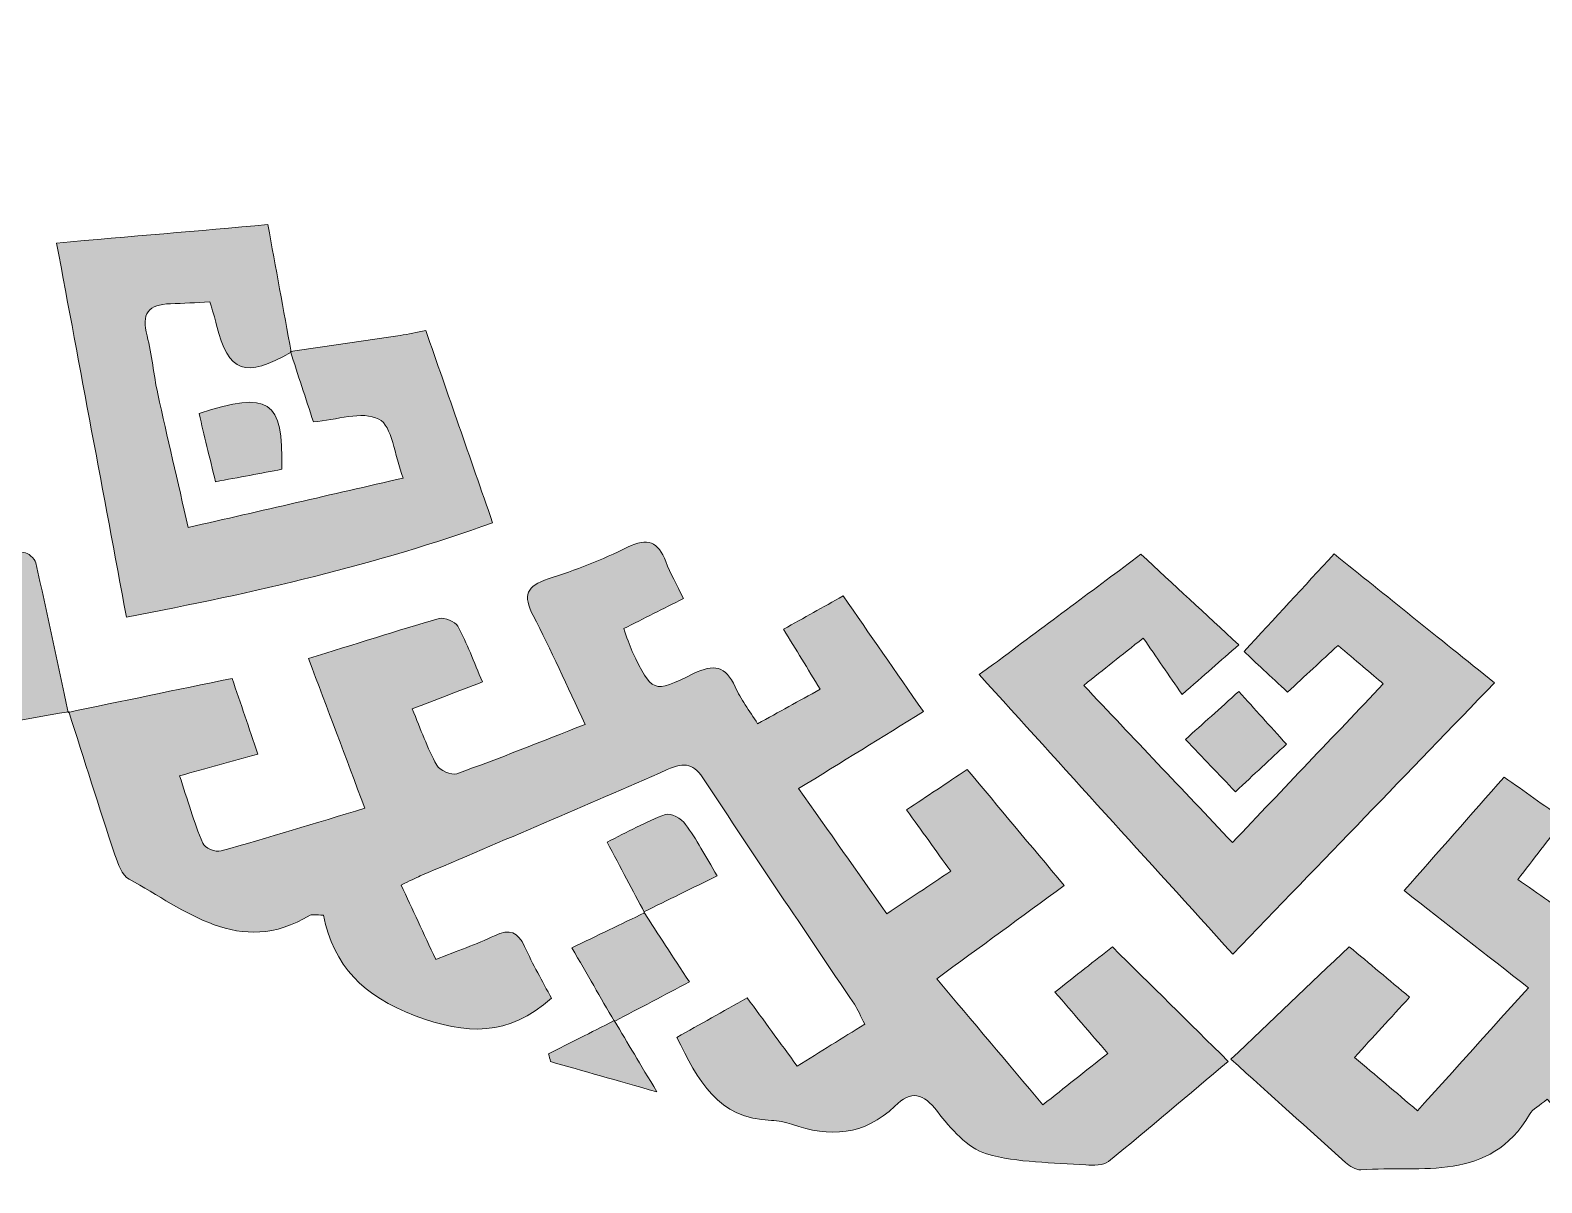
# Model space of a CAD drawing. Extents: x 145 to 944, y 190 to 990.
# Drawn here: x 335.3 to 590.7, y 190.3 to 385 of the extents above; entities that cross this region are included whole.
import ezdxf

# ---------------------------------------------------------------- set-up
doc = ezdxf.new("R2010")
doc.units = 0
doc.header["$MEASUREMENT"] = 0
doc.layers.add('Capa 1', color=7, linetype='Continuous')

msp = doc.modelspace()

# ---------------------------------------------------------------- hatches: boundary and pattern name
at = {"layer": 'Capa 1', "true_color": 0xffffff}
h = msp.add_hatch(color=7, dxfattribs=at)
h.dxf.hatch_style = 2
edge = h.paths.add_edge_path()
edge.add_spline(control_points=[(202.44, 430.52), (208.13, 428.03), (213.74, 425.31), (219.53, 423.08), (229.55, 419.22), (229.49, 419.38), (226.93, 409.03), (226.22, 406.18), (225.05, 405.47), (222.41, 406.35), (219.16, 407.44), (215.86, 408.4), (212.06, 409.58), (210.96, 405.07), (209.84, 401.27), (209.22, 397.39), (209.07, 396.43), (210.31, 394.5), (211.26, 394.21), (219.52, 391.73), (227.87, 389.53), (236.74, 387.08), (238.67, 396.45), (240.51, 405.34), (242.5, 415.03), (246.19, 414), (249.61, 413.05), (253.02, 412.09), (254.94, 411.55), (256.86, 410.99), (258.78, 410.44), (269.41, 407.4), (269.88, 406.38), (265.51, 395.08), (263.52, 395.47), (261.44, 395.84), (259.37, 396.27), (257.44, 396.67), (255.52, 397.13), (253.17, 397.66), (252.44, 393.13), (251.76, 388.92), (250.97, 383.97), (259.77, 382.24), (268.16, 380.58), (277.27, 378.79), (278.42, 387.62), (279.51, 395.92), (280.66, 404.8), (288.97, 403.19), (296.72, 401.68), (304.91, 400.09), (304.49, 396.09), (304.11, 392.52), (303.67, 388.28), (299.69, 388.7), (296.14, 389.09), (291.77, 389.55), (291.35, 385.56), (290.94, 381.57), (290.49, 377.32), (291.85, 377.06), (292.62, 376.87), (293.41, 376.77), (302.51, 375.54), (302.63, 375.54), (302.76, 366.37), (302.8, 363.55), (303.77, 362.46), (306.5, 362.46), (309.13, 362.46), (311.76, 362.2), (315.27, 362), (315.27, 365.01), (315.43, 367.6), (315.23, 370.17), (314.96, 373.53), (316.34, 374.71), (319.6, 374.2), (321.88, 373.84), (324.19, 373.7), (326.98, 373.41), (327.39, 366.14), (327.95, 359.05), (328.01, 351.97), (328.02, 351.02), (325.52, 349.29), (324.13, 349.23), (317.36, 348.94), (310.57, 349.1), (302.94, 349.1), (303.48, 340.96), (303.91, 333.04), (304.64, 325.16), (304.73, 324.22), (306.4, 322.83), (307.49, 322.67), (317.01, 321.24), (318.14, 322.4), (317.14, 331.85), (317.02, 332.99), (317.13, 334.15), (317.13, 336.43), (320.6, 336.43), (324.02, 336.6), (327.4, 336.31), (328.28, 336.24), (329.6, 334.81), (329.76, 333.85), (330.98, 326.33), (331.97, 318.78), (333.12, 310.57), (328.41, 310.11), (324, 309.64), (319.59, 309.26), (315.31, 308.88), (311.02, 308.6), (306.03, 308.22), (307.45, 299.25), (308.72, 290.75), (310.27, 282.31), (310.44, 281.41), (312.33, 280.15), (313.37, 280.21), (316.97, 280.4), (320.55, 281.09), (324.66, 281.66), (323.88, 286.22), (323.16, 290.41), (322.29, 295.47), (326.47, 295.95), (330.34, 296.48), (334.22, 296.74), (334.88, 296.78), (336.07, 295.72), (336.24, 295), (338.14, 286.6), (339.89, 278.16), (341.68, 269.74), (341.68, 269.74), (341.8, 269.85), (341.8, 269.85), (333.45, 268.43), (325.11, 266.92), (316.73, 265.65), (315.24, 265.43), (313.28, 265.72), (312.08, 266.56), (307.15, 269.95), (301.78, 273.07), (297.86, 277.44), (295.42, 280.16), (294.87, 284.88), (294.24, 288.82), (293.76, 291.84), (293.02, 293.74), (289.73, 292.97), (280.85, 290.89), (275.56, 296.13), (269.38, 301.36), (262.23, 307.4), (260.88, 314.18), (262.55, 323.35), (266.31, 323.16), (270.24, 323.2), (274.08, 322.63), (275.06, 322.48), (276.27, 320.5), (276.48, 319.21), (277.06, 315.66), (277.17, 312.02), (277.48, 308.26), (282.36, 308.26), (286.63, 308.26), (291.31, 308.26), (290.59, 326.67), (289.88, 344.84), (289.15, 363.35), (271.39, 366.16), (253.45, 368.99), (235.25, 371.87), (235.06, 370.9), (234.88, 370.12), (234.75, 369.33), (232.72, 357.66), (232.7, 357.56), (244.09, 355.67), (246.97, 355.19), (248.2, 354.18), (247.83, 351.18), (247.41, 347.74), (247.27, 344.26), (246.96, 340.23), (239.44, 340.78), (231.91, 339.68), (227.75, 347.85), (227.08, 349.16), (226.05, 350.33), (225.02, 351.4), (219.6, 357.05), (217.07, 363.41), (219.66, 371.25), (220.72, 374.46), (219.45, 376.52), (216.01, 376.72), (208.17, 377.17), (204.09, 381.88), (200.1, 388.26), (195.24, 396.04), (193.29, 403.24), (196.79, 411.98), (199.18, 417.98), (200.61, 424.36), (202.5, 430.6), (202.51, 430.62), (202.44, 430.52), (202.44, 430.52)], knot_values=[0, 0, 0, 0, 1, 1, 1, 2, 2, 2, 3, 3, 3, 4, 4, 4, 5, 5, 5, 6, 6, 6, 7, 7, 7, 8, 8, 8, 9, 9, 9, 10, 10, 10, 11, 11, 11, 12, 12, 12, 13, 13, 13, 14, 14, 14, 15, 15, 15, 16, 16, 16, 17, 17, 17, 18, 18, 18, 19, 19, 19, 20, 20, 20, 21, 21, 21, 22, 22, 22, 23, 23, 23, 24, 24, 24, 25, 25, 25, 26, 26, 26, 27, 27, 27, 28, 28, 28, 29, 29, 29, 30, 30, 30, 31, 31, 31, 32, 32, 32, 33, 33, 33, 34, 34, 34, 35, 35, 35, 36, 36, 36, 37, 37, 37, 38, 38, 38, 39, 39, 39, 40, 40, 40, 41, 41, 41, 42, 42, 42, 43, 43, 43, 44, 44, 44, 45, 45, 45, 46, 46, 46, 47, 47, 47, 48, 48, 48, 49, 49, 49, 50, 50, 50, 51, 51, 51, 52, 52, 52, 53, 53, 53, 54, 54, 54, 55, 55, 55, 56, 56, 56, 57, 57, 57, 58, 58, 58, 59, 59, 59, 60, 60, 60, 61, 61, 61, 62, 62, 62, 63, 63, 63, 64, 64, 64, 65, 65, 65, 66, 66, 66, 67, 67, 67, 68, 68, 68, 69, 69, 69, 70, 70, 70, 71, 71, 71, 72, 72, 72, 72], degree=3, periodic=0)
h = msp.add_hatch(color=7, dxfattribs=at)
h.dxf.hatch_style = 2
edge = h.paths.add_edge_path()
edge.add_spline(control_points=[(379.27, 330.69), (385.44, 331.6), (391.62, 332.49), (397.79, 333.42), (399.22, 333.64), (400.64, 333.97), (402.15, 334.26), (405.92, 323.41), (409.56, 312.94), (413.44, 301.78), (393.72, 294.66), (373.48, 290), (351.55, 285.82), (347.62, 306.88), (343.75, 327.64), (339.76, 349.03), (352.38, 350.13), (363.55, 351.1), (375.47, 352.14), (376.79, 344.84), (378.08, 337.74), (379.39, 330.61), (371.67, 326.1), (368.77, 327.16), (366.8, 335.17), (366.5, 336.42), (366.08, 337.65), (365.65, 339.11), (363.28, 338.98), (361.15, 338.82), (359.01, 338.77), (355.28, 338.69), (354.01, 337.09), (355.03, 333.36), (355.9, 330.16), (356.14, 326.8), (356.85, 323.55), (358.47, 316.17), (360.2, 308.82), (362, 300.97), (374.53, 303.85), (386.13, 306.52), (398.31, 309.32), (396.83, 313.28), (396.47, 318.14), (394.22, 319.29), (391.39, 320.73), (387.02, 319.13), (383.16, 318.82), (381.84, 322.85), (380.55, 326.77), (379.27, 330.69)], knot_values=[0, 0, 0, 0, 1, 1, 1, 2, 2, 2, 3, 3, 3, 4, 4, 4, 5, 5, 5, 6, 6, 6, 7, 7, 7, 8, 8, 8, 9, 9, 9, 10, 10, 10, 11, 11, 11, 12, 12, 12, 13, 13, 13, 14, 14, 14, 15, 15, 15, 16, 16, 16, 17, 17, 17, 17], degree=3, periodic=0)
h = msp.add_hatch(color=7, dxfattribs=at)
h.dxf.hatch_style = 2
edge = h.paths.add_edge_path()
edge.add_spline(control_points=[(377.83, 310.81), (374.28, 310.14), (370.62, 309.45), (366.6, 308.69), (365.58, 312.93), (364.7, 316.58), (363.83, 320.21), (375.65, 324.14), (378.06, 322.56), (377.83, 310.81)], knot_values=[0, 0, 0, 0, 1, 1, 1, 2, 2, 2, 3, 3, 3, 3], degree=3, periodic=0)
h = msp.add_hatch(color=7, dxfattribs=at)
h.dxf.hatch_style = 2
edge = h.paths.add_edge_path()
edge.add_spline(control_points=[(341.68, 269.74), (350.78, 271.62), (359.88, 273.51), (369.41, 275.48), (370.88, 271.18), (372.24, 267.18), (373.78, 262.68), (369.21, 261.41), (365.26, 260.33), (360.53, 259.02), (361.87, 254.98), (362.97, 251.22), (364.44, 247.62), (364.76, 246.85), (366.66, 246.07), (367.55, 246.32), (375.53, 248.55), (383.45, 251.01), (391.84, 253.54), (388.58, 262.22), (385.52, 270.34), (382.34, 278.82), (390.17, 281.26), (397.25, 283.55), (404.4, 285.58), (405.3, 285.84), (407.13, 285.08), (407.56, 284.28), (409.12, 281.4), (410.25, 278.3), (411.72, 274.88), (407.53, 273.27), (403.9, 271.88), (399.84, 270.32), (401.32, 266.81), (402.42, 263.68), (403.99, 260.82), (404.47, 259.94), (406.49, 259.05), (407.38, 259.37), (414.54, 261.93), (421.6, 264.79), (429.1, 267.71), (425.99, 274.24), (423.31, 280.27), (420.28, 286.13), (418.53, 289.51), (419.16, 291.11), (422.84, 292.28), (427.42, 293.73), (431.95, 295.52), (436.26, 297.65), (439.66, 299.34), (441.43, 298.54), (442.71, 295.2), (443.47, 293.22), (444.53, 291.36), (445.68, 288.97), (442.21, 287.23), (439.04, 285.63), (435.59, 283.89), (436.14, 282.41), (436.5, 281.17), (437.05, 280.02), (440.38, 273.05), (440.49, 272.87), (447.4, 276.28), (450.83, 277.97), (452.85, 277.61), (454.44, 274.03), (455.36, 271.95), (456.8, 270.11), (458.23, 267.8), (461.86, 269.81), (465.12, 271.62), (468.78, 273.64), (466.64, 277.17), (464.77, 280.24), (462.61, 283.79), (466.08, 285.73), (469.2, 287.47), (472.67, 289.41), (477.19, 282.9), (481.52, 276.67), (486.23, 269.88), (479.21, 265.53), (472.49, 261.38), (465.16, 256.85), (470.25, 249.64), (475.07, 242.8), (480.06, 235.72), (483.9, 238.27), (487.17, 240.44), (490.86, 242.89), (488.29, 246.48), (486, 249.65), (483.41, 253.26), (486.91, 255.59), (490.03, 257.68), (493.64, 260.1), (499.03, 253.64), (504.3, 247.34), (510.03, 240.49), (502.73, 235.14), (495.82, 230.08), (488.51, 224.72), (494.6, 217.48), (500.35, 210.65), (506.43, 203.43), (510.14, 206.37), (513.48, 209.01), (517.41, 212.12), (514.37, 215.64), (511.6, 218.85), (508.46, 222.49), (511.92, 225.2), (515.24, 227.8), (518.18, 230.1), (524.74, 223.62), (530.98, 217.46), (537.76, 210.77), (531.21, 205.27), (524.43, 199.47), (517.5, 193.86), (516.64, 193.16), (514.97, 193.18), (513.71, 193.28), (508.07, 193.73), (502.23, 193.59), (496.89, 195.15), (493.68, 196.09), (490.83, 199.42), (488.62, 202.29), (486.2, 205.45), (484.19, 205.93), (481.4, 203.21), (476.28, 198.21), (470.38, 197.89), (463.97, 200.15), (462.89, 200.53), (461.7, 200.78), (460.55, 200.81), (451.49, 201.03), (448.13, 207.65), (444.59, 214.82), (448.52, 217.04), (452.24, 219.13), (456.46, 221.51), (459.28, 217.66), (461.97, 213.98), (464.9, 209.97), (468.87, 212.44), (472.49, 214.68), (476.32, 217.06), (475.61, 218.44), (475.2, 219.49), (474.58, 220.41), (466.15, 233), (457.58, 245.49), (449.33, 258.19), (447.45, 261.09), (446.01, 261.43), (442.94, 260.06), (429.1, 253.92), (415.14, 248.07), (401.22, 242.1), (400.33, 241.72), (399.46, 241.28), (397.97, 240.57), (399.91, 236.41), (401.76, 232.44), (403.83, 228), (407.4, 229.42), (410.69, 230.52), (413.78, 232.01), (416.34, 233.25), (417.71, 232.64), (418.85, 230.16), (420.22, 227.17), (421.86, 224.31), (423.37, 221.44), (416.11, 214.96), (409.01, 215.21), (400.33, 218.48), (391.62, 221.75), (386.55, 226.97), (384.85, 235.48), (383.56, 235.48), (382.97, 235.67), (382.61, 235.46), (370.58, 228.23), (361.55, 236.41), (352.02, 241.53), (350.81, 242.18), (350.1, 244.16), (349.6, 245.67), (346.93, 253.71), (344.4, 261.8), (341.81, 269.86), (341.8, 269.85), (341.68, 269.74), (341.68, 269.74)], knot_values=[0, 0, 0, 0, 1, 1, 1, 2, 2, 2, 3, 3, 3, 4, 4, 4, 5, 5, 5, 6, 6, 6, 7, 7, 7, 8, 8, 8, 9, 9, 9, 10, 10, 10, 11, 11, 11, 12, 12, 12, 13, 13, 13, 14, 14, 14, 15, 15, 15, 16, 16, 16, 17, 17, 17, 18, 18, 18, 19, 19, 19, 20, 20, 20, 21, 21, 21, 22, 22, 22, 23, 23, 23, 24, 24, 24, 25, 25, 25, 26, 26, 26, 27, 27, 27, 28, 28, 28, 29, 29, 29, 30, 30, 30, 31, 31, 31, 32, 32, 32, 33, 33, 33, 34, 34, 34, 35, 35, 35, 36, 36, 36, 37, 37, 37, 38, 38, 38, 39, 39, 39, 40, 40, 40, 41, 41, 41, 42, 42, 42, 43, 43, 43, 44, 44, 44, 45, 45, 45, 46, 46, 46, 47, 47, 47, 48, 48, 48, 49, 49, 49, 50, 50, 50, 51, 51, 51, 52, 52, 52, 53, 53, 53, 54, 54, 54, 55, 55, 55, 56, 56, 56, 57, 57, 57, 58, 58, 58, 59, 59, 59, 60, 60, 60, 61, 61, 61, 62, 62, 62, 63, 63, 63, 64, 64, 64, 65, 65, 65, 66, 66, 66, 67, 67, 67, 67], degree=3, periodic=0)
h = msp.add_hatch(color=7, dxfattribs=at)
h.dxf.hatch_style = 2
edge = h.paths.add_edge_path()
edge.add_spline(control_points=[(495.68, 276.11), (497.44, 277.4), (498.24, 277.98), (499.04, 278.57), (507.16, 284.62), (515.28, 290.68), (523, 296.44), (528.54, 291.32), (533.87, 286.4), (539.54, 281.15), (536.41, 278.41), (533.71, 276.05), (529.96, 272.77), (527.71, 276.03), (525.63, 279.04), (523.39, 282.29), (519.54, 279.23), (516.85, 277.09), (513.33, 274.3), (521.72, 265.44), (529.87, 256.82), (538.46, 247.75), (547.16, 256.89), (555.45, 265.6), (563.96, 274.55), (561.97, 276.25), (559.23, 278.58), (556.32, 281.06), (553.42, 278.38), (550.77, 275.93), (547.78, 273.15), (544.91, 275.83), (542.31, 278.27), (540.44, 280.02), (545.64, 285.66), (550.55, 290.98), (555.65, 296.5), (564.43, 289.45), (573.08, 282.51), (582.75, 274.74), (568.1, 259.54), (553.71, 244.63), (538.53, 228.89), (523.82, 245.1), (509.99, 260.33), (495.68, 276.11)], knot_values=[0, 0, 0, 0, 1, 1, 1, 2, 2, 2, 3, 3, 3, 4, 4, 4, 5, 5, 5, 6, 6, 6, 7, 7, 7, 8, 8, 8, 9, 9, 9, 10, 10, 10, 11, 11, 11, 12, 12, 12, 13, 13, 13, 14, 14, 14, 15, 15, 15, 15], degree=3, periodic=0)
h = msp.add_hatch(color=7, dxfattribs=at)
h.dxf.hatch_style = 2
edge = h.paths.add_edge_path()
edge.add_spline(control_points=[(737.64, 263.19), (736.86, 261.85), (735.89, 260.59), (735.35, 259.16), (734.41, 256.68), (733.76, 254.08), (732.93, 251.55), (727.82, 236.01), (727.77, 236.09), (713.23, 229.24), (709.09, 227.29), (705.26, 226.37), (700.95, 228.65), (698.8, 229.78), (696.31, 230.28), (692.99, 231.4), (691.04, 216.16), (678.46, 214.36), (667.41, 211.81), (663.42, 210.89), (658.34, 214.71), (653.07, 216.61), (655.44, 220.81), (657.06, 224.24), (659.27, 227.25), (659.93, 228.16), (662.44, 228.51), (663.71, 228.04), (674.33, 224.13), (674.3, 224.05), (679.02, 234.5), (679.28, 235.07), (679.37, 235.73), (679.54, 236.37), (663.44, 243.86), (647.5, 251.27), (631.53, 258.7), (621.27, 244.35), (611.04, 230.04), (600.4, 215.14), (604.02, 212.74), (607.68, 210.31), (611.71, 207.63), (614.01, 210.69), (615.91, 213.63), (618.26, 216.15), (619.2, 217.15), (621.51, 218), (622.57, 217.52), (625.86, 216.05), (628.85, 213.91), (631.94, 212.04), (628.59, 203.21), (622.79, 199.29), (613.52, 197.65), (604.48, 196.05), (597.62, 197.46), (591.67, 204.37), (590.36, 203.28), (589.22, 202.73), (588.69, 201.82), (581.94, 190.26), (570.45, 193.19), (560.18, 192.46), (559.34, 192.4), (558.28, 193.09), (557.58, 193.71), (551.25, 199.34), (544.98, 205.04), (538.22, 211.13), (545.01, 217.59), (551.46, 223.71), (558.22, 230.15), (561.66, 227.27), (564.9, 224.56), (568.41, 221.62), (565.15, 218.06), (562.27, 214.91), (559.1, 211.45), (562.72, 208.38), (565.98, 205.62), (569.75, 202.43), (576.11, 209.49), (582.18, 216.23), (588.48, 223.22), (581.32, 228.81), (574.66, 234), (567.47, 239.62), (573.24, 246.16), (578.67, 252.32), (584.39, 258.8), (587.8, 256.39), (590.98, 254.14), (594.52, 251.64), (591.79, 248.11), (589.39, 244.99), (586.69, 241.5), (590.21, 239.03), (593.42, 236.77), (597.29, 234.06), (602.58, 241.02), (607.63, 247.67), (612.99, 254.72), (605.74, 259.46), (599.1, 263.8), (592.21, 268.31), (596.54, 274.31), (600.63, 280.12), (604.98, 285.74), (605.54, 286.47), (607.68, 286.68), (608.66, 286.22), (611.2, 285.06), (613.49, 283.38), (616.2, 281.71), (614.1, 278.39), (612.19, 275.35), (609.87, 271.67), (612.71, 269.95), (615.24, 268.1), (618.05, 266.9), (619.02, 266.49), (621.19, 267.3), (621.95, 268.24), (627.58, 275.28), (627.52, 275.33), (635.96, 271.3), (636.41, 271.09), (636.89, 270.94), (637.99, 270.52), (639.87, 273.82), (641.79, 277.19), (643.89, 280.89), (640.23, 282.81), (637.03, 284.48), (633.37, 286.39), (634.82, 289.14), (635.96, 291.88), (637.65, 294.21), (638.31, 295.11), (640.49, 295.79), (641.51, 295.39), (647.84, 292.93), (654.04, 290.13), (660.91, 287.17), (657.15, 279.75), (653.52, 272.55), (649.51, 264.63), (656.93, 261.45), (664.03, 258.32), (671.22, 255.43), (672.04, 255.1), (673.98, 255.82), (674.42, 256.6), (676.1, 259.61), (677.38, 262.84), (679.01, 266.42), (675.95, 267.65), (673.42, 268.86), (670.77, 269.69), (667.73, 270.64), (667.4, 272.13), (668.75, 274.88), (673.31, 284.13), (671.12, 283.17), (680.47, 280.01), (685.66, 278.26), (690.88, 276.6), (696.89, 274.63), (693.47, 266.25), (690.13, 258.05), (686.56, 249.28), (694.89, 246.47), (702.87, 243.68), (710.94, 241.17), (711.76, 240.92), (713.61, 242.13), (714.13, 243.12), (715.45, 245.6), (716.61, 248.27), (717.15, 251.01), (717.37, 252.14), (716.17, 254.32), (715.08, 254.8), (712.09, 256.12), (708.81, 256.78), (705.05, 257.88), (706.66, 262.29), (708.11, 266.26), (709.91, 271.2), (719.3, 268.47), (728.47, 265.8), (737.64, 263.12), (737.66, 263.1), (737.64, 263.19), (737.64, 263.19)], knot_values=[0, 0, 0, 0, 1, 1, 1, 2, 2, 2, 3, 3, 3, 4, 4, 4, 5, 5, 5, 6, 6, 6, 7, 7, 7, 8, 8, 8, 9, 9, 9, 10, 10, 10, 11, 11, 11, 12, 12, 12, 13, 13, 13, 14, 14, 14, 15, 15, 15, 16, 16, 16, 17, 17, 17, 18, 18, 18, 19, 19, 19, 20, 20, 20, 21, 21, 21, 22, 22, 22, 23, 23, 23, 24, 24, 24, 25, 25, 25, 26, 26, 26, 27, 27, 27, 28, 28, 28, 29, 29, 29, 30, 30, 30, 31, 31, 31, 32, 32, 32, 33, 33, 33, 34, 34, 34, 35, 35, 35, 36, 36, 36, 37, 37, 37, 38, 38, 38, 39, 39, 39, 40, 40, 40, 41, 41, 41, 42, 42, 42, 43, 43, 43, 44, 44, 44, 45, 45, 45, 46, 46, 46, 47, 47, 47, 48, 48, 48, 49, 49, 49, 50, 50, 50, 51, 51, 51, 52, 52, 52, 53, 53, 53, 54, 54, 54, 55, 55, 55, 56, 56, 56, 57, 57, 57, 58, 58, 58, 59, 59, 59, 60, 60, 60, 61, 61, 61, 62, 62, 62, 63, 63, 63, 64, 64, 64, 65, 65, 65, 65], degree=3, periodic=0)
h = msp.add_hatch(color=7, dxfattribs=at)
h.dxf.hatch_style = 2
edge = h.paths.add_edge_path()
edge.add_spline(control_points=[(538.98, 256.33), (536.09, 259.34), (533.51, 262.04), (530.52, 265.16), (533.5, 267.84), (536.28, 270.34), (539.55, 273.28), (542.3, 270.22), (544.72, 267.53), (547.58, 264.35), (544.86, 261.82), (542.14, 259.28), (538.98, 256.33)], knot_values=[0, 0, 0, 0, 1, 1, 1, 2, 2, 2, 3, 3, 3, 4, 4, 4, 4], degree=3, periodic=0)
h = msp.add_hatch(color=7, dxfattribs=at)
h.dxf.hatch_style = 2
edge = h.paths.add_edge_path()
edge.add_spline(control_points=[(439.12, 235.88), (437.12, 239.66), (435.11, 243.44), (432.78, 247.82), (436.2, 249.5), (439.33, 251.26), (442.65, 252.49), (443.49, 252.81), (445.36, 251.75), (446.06, 250.81), (447.9, 248.3), (449.36, 245.5), (451.38, 242.13), (447.11, 240.02), (443.04, 238.02), (438.98, 236.01), (438.98, 236.01), (439.12, 235.88), (439.12, 235.88)], knot_values=[0, 0, 0, 0, 1, 1, 1, 2, 2, 2, 3, 3, 3, 4, 4, 4, 5, 5, 5, 6, 6, 6, 6], degree=3, periodic=0)
h = msp.add_hatch(color=7, dxfattribs=at)
h.dxf.hatch_style = 2
edge = h.paths.add_edge_path()
edge.add_spline(control_points=[(438.98, 236.01), (441.41, 232.28), (443.84, 228.56), (446.7, 224.19), (442.34, 221.9), (438.47, 219.86), (434.01, 217.52), (431.65, 221.62), (429.45, 225.43), (426.83, 229.96), (431.18, 232.05), (435.15, 233.97), (439.12, 235.88), (439.12, 235.88), (438.98, 236.01), (438.98, 236.01)], knot_values=[0, 0, 0, 0, 1, 1, 1, 2, 2, 2, 3, 3, 3, 4, 4, 4, 5, 5, 5, 5], degree=3, periodic=0)
h = msp.add_hatch(color=7, dxfattribs=at)
h.dxf.hatch_style = 2
edge = h.paths.add_edge_path()
edge.add_spline(control_points=[(434, 217.65), (436.32, 213.76), (438.33, 210.41), (441.19, 205.62), (434.26, 207.59), (428.74, 209.16), (423.22, 210.73), (423.12, 211.17), (423.01, 211.62), (422.91, 212.06), (426.42, 213.83), (429.92, 215.6), (434, 217.65)], knot_values=[0, 0, 0, 0, 1, 1, 1, 2, 2, 2, 3, 3, 3, 4, 4, 4, 4], degree=3, periodic=0)

# ---------------------------------------------------------------- linework, layer by layer
at = {"layer": 'Capa 1', "lineweight": 0}
for points, knots in [([(202.44, 430.52), (208.13, 428.03), (213.74, 425.31), (219.53, 423.08), (229.55, 419.22), (229.49, 419.38), (226.93, 409.03), (226.22, 406.18), (225.05, 405.47), (222.41, 406.35), (219.16, 407.44), (215.86, 408.4), (212.06, 409.58), (210.96, 405.07), (209.84, 401.27), (209.22, 397.39), (209.07, 396.43), (210.31, 394.5), (211.26, 394.21), (219.52, 391.73), (227.87, 389.53), (236.74, 387.08), (238.67, 396.45), (240.51, 405.34), (242.5, 415.03), (246.19, 414), (249.61, 413.05), (253.02, 412.09), (254.94, 411.55), (256.86, 410.99), (258.78, 410.44), (269.41, 407.4), (269.88, 406.38), (265.51, 395.08), (263.52, 395.47), (261.44, 395.84), (259.37, 396.27), (257.44, 396.67), (255.52, 397.13), (253.17, 397.66), (252.44, 393.13), (251.76, 388.92), (250.97, 383.97), (259.77, 382.24), (268.16, 380.58), (277.27, 378.79), (278.42, 387.62), (279.51, 395.92), (280.66, 404.8), (288.97, 403.19), (296.72, 401.68), (304.91, 400.09), (304.49, 396.09), (304.11, 392.52), (303.67, 388.28), (299.69, 388.7), (296.14, 389.09), (291.77, 389.55), (291.35, 385.56), (290.94, 381.57), (290.49, 377.32), (291.85, 377.06), (292.62, 376.87), (293.41, 376.77), (302.51, 375.54), (302.63, 375.54), (302.76, 366.37), (302.8, 363.55), (303.77, 362.46), (306.5, 362.46), (309.13, 362.46), (311.76, 362.2), (315.27, 362), (315.27, 365.01), (315.43, 367.6), (315.23, 370.17), (314.96, 373.53), (316.34, 374.71), (319.6, 374.2), (321.88, 373.84), (324.19, 373.7), (326.98, 373.41), (327.39, 366.14), (327.95, 359.05), (328.01, 351.97), (328.02, 351.02), (325.52, 349.29), (324.13, 349.23), (317.36, 348.94), (310.57, 349.1), (302.94, 349.1), (303.48, 340.96), (303.91, 333.04), (304.64, 325.16), (304.73, 324.22), (306.4, 322.83), (307.49, 322.67), (317.01, 321.24), (318.14, 322.4), (317.14, 331.85), (317.02, 332.99), (317.13, 334.15), (317.13, 336.43), (320.6, 336.43), (324.02, 336.6), (327.4, 336.31), (328.28, 336.24), (329.6, 334.81), (329.76, 333.85), (330.98, 326.33), (331.97, 318.78), (333.12, 310.57), (328.41, 310.11), (324, 309.64), (319.59, 309.26), (315.31, 308.88), (311.02, 308.6), (306.03, 308.22), (307.45, 299.25), (308.72, 290.75), (310.27, 282.31), (310.44, 281.41), (312.33, 280.15), (313.37, 280.21), (316.97, 280.4), (320.55, 281.09), (324.66, 281.66), (323.88, 286.22), (323.16, 290.41), (322.29, 295.47), (326.47, 295.95), (330.34, 296.48), (334.22, 296.74), (334.88, 296.78), (336.07, 295.72), (336.24, 295), (338.14, 286.6), (339.89, 278.16), (341.68, 269.74), (341.68, 269.74), (341.8, 269.85), (341.8, 269.85), (333.45, 268.43), (325.11, 266.92), (316.73, 265.65), (315.24, 265.43), (313.28, 265.72), (312.08, 266.56), (307.15, 269.95), (301.78, 273.07), (297.86, 277.44), (295.42, 280.16), (294.87, 284.88), (294.24, 288.82), (293.76, 291.84), (293.02, 293.74), (289.73, 292.97), (280.85, 290.89), (275.56, 296.13), (269.38, 301.36), (262.23, 307.4), (260.88, 314.18), (262.55, 323.35), (266.31, 323.16), (270.24, 323.2), (274.08, 322.63), (275.06, 322.48), (276.27, 320.5), (276.48, 319.21), (277.06, 315.66), (277.17, 312.02), (277.48, 308.26), (282.36, 308.26), (286.63, 308.26), (291.31, 308.26), (290.59, 326.67), (289.88, 344.84), (289.15, 363.35), (271.39, 366.16), (253.45, 368.99), (235.25, 371.87), (235.06, 370.9), (234.88, 370.12), (234.75, 369.33), (232.72, 357.66), (232.7, 357.56), (244.09, 355.67), (246.97, 355.19), (248.2, 354.18), (247.83, 351.18), (247.41, 347.74), (247.27, 344.26), (246.96, 340.23), (239.44, 340.78), (231.91, 339.68), (227.75, 347.85), (227.08, 349.16), (226.05, 350.33), (225.02, 351.4), (219.6, 357.05), (217.07, 363.41), (219.66, 371.25), (220.72, 374.46), (219.45, 376.52), (216.01, 376.72), (208.17, 377.17), (204.09, 381.88), (200.1, 388.26), (195.24, 396.04), (193.29, 403.24), (196.79, 411.98), (199.18, 417.98), (200.61, 424.36), (202.5, 430.6), (202.51, 430.62), (202.44, 430.52), (202.44, 430.52)], [0, 0, 0, 0, 1, 1, 1, 2, 2, 2, 3, 3, 3, 4, 4, 4, 5, 5, 5, 6, 6, 6, 7, 7, 7, 8, 8, 8, 9, 9, 9, 10, 10, 10, 11, 11, 11, 12, 12, 12, 13, 13, 13, 14, 14, 14, 15, 15, 15, 16, 16, 16, 17, 17, 17, 18, 18, 18, 19, 19, 19, 20, 20, 20, 21, 21, 21, 22, 22, 22, 23, 23, 23, 24, 24, 24, 25, 25, 25, 26, 26, 26, 27, 27, 27, 28, 28, 28, 29, 29, 29, 30, 30, 30, 31, 31, 31, 32, 32, 32, 33, 33, 33, 34, 34, 34, 35, 35, 35, 36, 36, 36, 37, 37, 37, 38, 38, 38, 39, 39, 39, 40, 40, 40, 41, 41, 41, 42, 42, 42, 43, 43, 43, 44, 44, 44, 45, 45, 45, 46, 46, 46, 47, 47, 47, 48, 48, 48, 49, 49, 49, 50, 50, 50, 51, 51, 51, 52, 52, 52, 53, 53, 53, 54, 54, 54, 55, 55, 55, 56, 56, 56, 57, 57, 57, 58, 58, 58, 59, 59, 59, 60, 60, 60, 61, 61, 61, 62, 62, 62, 63, 63, 63, 64, 64, 64, 65, 65, 65, 66, 66, 66, 67, 67, 67, 68, 68, 68, 69, 69, 69, 70, 70, 70, 71, 71, 71, 72, 72, 72, 72]), ([(379.27, 330.69), (385.44, 331.6), (391.62, 332.49), (397.79, 333.42), (399.22, 333.64), (400.64, 333.97), (402.15, 334.26), (405.92, 323.41), (409.56, 312.94), (413.44, 301.78), (393.72, 294.66), (373.48, 290), (351.55, 285.82), (347.62, 306.88), (343.75, 327.64), (339.76, 349.03), (352.38, 350.13), (363.55, 351.1), (375.47, 352.14), (376.79, 344.84), (378.08, 337.74), (379.39, 330.61), (371.67, 326.1), (368.77, 327.16), (366.8, 335.17), (366.5, 336.42), (366.08, 337.65), (365.65, 339.11), (363.28, 338.98), (361.15, 338.82), (359.01, 338.77), (355.28, 338.69), (354.01, 337.09), (355.03, 333.36), (355.9, 330.16), (356.14, 326.8), (356.85, 323.55), (358.47, 316.17), (360.2, 308.82), (362, 300.97), (374.53, 303.85), (386.13, 306.52), (398.31, 309.32), (396.83, 313.28), (396.47, 318.14), (394.22, 319.29), (391.39, 320.73), (387.02, 319.13), (383.16, 318.82), (381.84, 322.85), (380.55, 326.77), (379.27, 330.69)], [0, 0, 0, 0, 1, 1, 1, 2, 2, 2, 3, 3, 3, 4, 4, 4, 5, 5, 5, 6, 6, 6, 7, 7, 7, 8, 8, 8, 9, 9, 9, 10, 10, 10, 11, 11, 11, 12, 12, 12, 13, 13, 13, 14, 14, 14, 15, 15, 15, 16, 16, 16, 17, 17, 17, 17]), ([(377.83, 310.81), (374.28, 310.14), (370.62, 309.45), (366.6, 308.69), (365.58, 312.93), (364.7, 316.58), (363.83, 320.21), (375.65, 324.14), (378.06, 322.56), (377.83, 310.81)], [0, 0, 0, 0, 1, 1, 1, 2, 2, 2, 3, 3, 3, 3]), ([(341.68, 269.74), (350.78, 271.62), (359.88, 273.51), (369.41, 275.48), (370.88, 271.18), (372.24, 267.18), (373.78, 262.68), (369.21, 261.41), (365.26, 260.33), (360.53, 259.02), (361.87, 254.98), (362.97, 251.22), (364.44, 247.62), (364.76, 246.85), (366.66, 246.07), (367.55, 246.32), (375.53, 248.55), (383.45, 251.01), (391.84, 253.54), (388.58, 262.22), (385.52, 270.34), (382.34, 278.82), (390.17, 281.26), (397.25, 283.55), (404.4, 285.58), (405.3, 285.84), (407.13, 285.08), (407.56, 284.28), (409.12, 281.4), (410.25, 278.3), (411.72, 274.88), (407.53, 273.27), (403.9, 271.88), (399.84, 270.32), (401.32, 266.81), (402.42, 263.68), (403.99, 260.82), (404.47, 259.94), (406.49, 259.05), (407.38, 259.37), (414.54, 261.93), (421.6, 264.79), (429.1, 267.71), (425.99, 274.24), (423.31, 280.27), (420.28, 286.13), (418.53, 289.51), (419.16, 291.11), (422.84, 292.28), (427.42, 293.73), (431.95, 295.52), (436.26, 297.65), (439.66, 299.34), (441.43, 298.54), (442.71, 295.2), (443.47, 293.22), (444.53, 291.36), (445.68, 288.97), (442.21, 287.23), (439.04, 285.63), (435.59, 283.89), (436.14, 282.41), (436.5, 281.17), (437.05, 280.02), (440.38, 273.05), (440.49, 272.87), (447.4, 276.28), (450.83, 277.97), (452.85, 277.61), (454.44, 274.03), (455.36, 271.95), (456.8, 270.11), (458.23, 267.8), (461.86, 269.81), (465.12, 271.62), (468.78, 273.64), (466.64, 277.17), (464.77, 280.24), (462.61, 283.79), (466.08, 285.73), (469.2, 287.47), (472.67, 289.41), (477.19, 282.9), (481.52, 276.67), (486.23, 269.88), (479.21, 265.53), (472.49, 261.38), (465.16, 256.85), (470.25, 249.64), (475.07, 242.8), (480.06, 235.72), (483.9, 238.27), (487.17, 240.44), (490.86, 242.89), (488.29, 246.48), (486, 249.65), (483.41, 253.26), (486.91, 255.59), (490.03, 257.68), (493.64, 260.1), (499.03, 253.64), (504.3, 247.34), (510.03, 240.49), (502.73, 235.14), (495.82, 230.08), (488.51, 224.72), (494.6, 217.48), (500.35, 210.65), (506.43, 203.43), (510.14, 206.37), (513.48, 209.01), (517.41, 212.12), (514.37, 215.64), (511.6, 218.85), (508.46, 222.49), (511.92, 225.2), (515.24, 227.8), (518.18, 230.1), (524.74, 223.62), (530.98, 217.46), (537.76, 210.77), (531.21, 205.27), (524.43, 199.47), (517.5, 193.86), (516.64, 193.16), (514.97, 193.18), (513.71, 193.28), (508.07, 193.73), (502.23, 193.59), (496.89, 195.15), (493.68, 196.09), (490.83, 199.42), (488.62, 202.29), (486.2, 205.45), (484.19, 205.93), (481.4, 203.21), (476.28, 198.21), (470.38, 197.89), (463.97, 200.15), (462.89, 200.53), (461.7, 200.78), (460.55, 200.81), (451.49, 201.03), (448.13, 207.65), (444.59, 214.82), (448.52, 217.04), (452.24, 219.13), (456.46, 221.51), (459.28, 217.66), (461.97, 213.98), (464.9, 209.97), (468.87, 212.44), (472.49, 214.68), (476.32, 217.06), (475.61, 218.44), (475.2, 219.49), (474.58, 220.41), (466.15, 233), (457.58, 245.49), (449.33, 258.19), (447.45, 261.09), (446.01, 261.43), (442.94, 260.06), (429.1, 253.92), (415.14, 248.07), (401.22, 242.1), (400.33, 241.72), (399.46, 241.28), (397.97, 240.57), (399.91, 236.41), (401.76, 232.44), (403.83, 228), (407.4, 229.42), (410.69, 230.52), (413.78, 232.01), (416.34, 233.25), (417.71, 232.64), (418.85, 230.16), (420.22, 227.17), (421.86, 224.31), (423.37, 221.44), (416.11, 214.96), (409.01, 215.21), (400.33, 218.48), (391.62, 221.75), (386.55, 226.97), (384.85, 235.48), (383.56, 235.48), (382.97, 235.67), (382.61, 235.46), (370.58, 228.23), (361.55, 236.41), (352.02, 241.53), (350.81, 242.18), (350.1, 244.16), (349.6, 245.67), (346.93, 253.71), (344.4, 261.8), (341.81, 269.86), (341.8, 269.85), (341.68, 269.74), (341.68, 269.74)], [0, 0, 0, 0, 1, 1, 1, 2, 2, 2, 3, 3, 3, 4, 4, 4, 5, 5, 5, 6, 6, 6, 7, 7, 7, 8, 8, 8, 9, 9, 9, 10, 10, 10, 11, 11, 11, 12, 12, 12, 13, 13, 13, 14, 14, 14, 15, 15, 15, 16, 16, 16, 17, 17, 17, 18, 18, 18, 19, 19, 19, 20, 20, 20, 21, 21, 21, 22, 22, 22, 23, 23, 23, 24, 24, 24, 25, 25, 25, 26, 26, 26, 27, 27, 27, 28, 28, 28, 29, 29, 29, 30, 30, 30, 31, 31, 31, 32, 32, 32, 33, 33, 33, 34, 34, 34, 35, 35, 35, 36, 36, 36, 37, 37, 37, 38, 38, 38, 39, 39, 39, 40, 40, 40, 41, 41, 41, 42, 42, 42, 43, 43, 43, 44, 44, 44, 45, 45, 45, 46, 46, 46, 47, 47, 47, 48, 48, 48, 49, 49, 49, 50, 50, 50, 51, 51, 51, 52, 52, 52, 53, 53, 53, 54, 54, 54, 55, 55, 55, 56, 56, 56, 57, 57, 57, 58, 58, 58, 59, 59, 59, 60, 60, 60, 61, 61, 61, 62, 62, 62, 63, 63, 63, 64, 64, 64, 65, 65, 65, 66, 66, 66, 67, 67, 67, 67]), ([(495.68, 276.11), (497.44, 277.4), (498.24, 277.98), (499.04, 278.57), (507.16, 284.62), (515.28, 290.68), (523, 296.44), (528.54, 291.32), (533.87, 286.4), (539.54, 281.15), (536.41, 278.41), (533.71, 276.05), (529.96, 272.77), (527.71, 276.03), (525.63, 279.04), (523.39, 282.29), (519.54, 279.23), (516.85, 277.09), (513.33, 274.3), (521.72, 265.44), (529.87, 256.82), (538.46, 247.75), (547.16, 256.89), (555.45, 265.6), (563.96, 274.55), (561.97, 276.25), (559.23, 278.58), (556.32, 281.06), (553.42, 278.38), (550.77, 275.93), (547.78, 273.15), (544.91, 275.83), (542.31, 278.27), (540.44, 280.02), (545.64, 285.66), (550.55, 290.98), (555.65, 296.5), (564.43, 289.45), (573.08, 282.51), (582.75, 274.74), (568.1, 259.54), (553.71, 244.63), (538.53, 228.89), (523.82, 245.1), (509.99, 260.33), (495.68, 276.11)], [0, 0, 0, 0, 1, 1, 1, 2, 2, 2, 3, 3, 3, 4, 4, 4, 5, 5, 5, 6, 6, 6, 7, 7, 7, 8, 8, 8, 9, 9, 9, 10, 10, 10, 11, 11, 11, 12, 12, 12, 13, 13, 13, 14, 14, 14, 15, 15, 15, 15]), ([(737.64, 263.19), (736.86, 261.85), (735.89, 260.59), (735.35, 259.16), (734.41, 256.68), (733.76, 254.08), (732.93, 251.55), (727.82, 236.01), (727.77, 236.09), (713.23, 229.24), (709.09, 227.29), (705.26, 226.37), (700.95, 228.65), (698.8, 229.78), (696.31, 230.28), (692.99, 231.4), (691.04, 216.16), (678.46, 214.36), (667.41, 211.81), (663.42, 210.89), (658.34, 214.71), (653.07, 216.61), (655.44, 220.81), (657.06, 224.24), (659.27, 227.25), (659.93, 228.16), (662.44, 228.51), (663.71, 228.04), (674.33, 224.13), (674.3, 224.05), (679.02, 234.5), (679.28, 235.07), (679.37, 235.73), (679.54, 236.37), (663.44, 243.86), (647.5, 251.27), (631.53, 258.7), (621.27, 244.35), (611.04, 230.04), (600.4, 215.14), (604.02, 212.74), (607.68, 210.31), (611.71, 207.63), (614.01, 210.69), (615.91, 213.63), (618.26, 216.15), (619.2, 217.15), (621.51, 218), (622.57, 217.52), (625.86, 216.05), (628.85, 213.91), (631.94, 212.04), (628.59, 203.21), (622.79, 199.29), (613.52, 197.65), (604.48, 196.05), (597.62, 197.46), (591.67, 204.37), (590.36, 203.28), (589.22, 202.73), (588.69, 201.82), (581.94, 190.26), (570.45, 193.19), (560.18, 192.46), (559.34, 192.4), (558.28, 193.09), (557.58, 193.71), (551.25, 199.34), (544.98, 205.04), (538.22, 211.13), (545.01, 217.59), (551.46, 223.71), (558.22, 230.15), (561.66, 227.27), (564.9, 224.56), (568.41, 221.62), (565.15, 218.06), (562.27, 214.91), (559.1, 211.45), (562.72, 208.38), (565.98, 205.62), (569.75, 202.43), (576.11, 209.49), (582.18, 216.23), (588.48, 223.22), (581.32, 228.81), (574.66, 234), (567.47, 239.62), (573.24, 246.16), (578.67, 252.32), (584.39, 258.8), (587.8, 256.39), (590.98, 254.14), (594.52, 251.64), (591.79, 248.11), (589.39, 244.99), (586.69, 241.5), (590.21, 239.03), (593.42, 236.77), (597.29, 234.06), (602.58, 241.02), (607.63, 247.67), (612.99, 254.72), (605.74, 259.46), (599.1, 263.8), (592.21, 268.31), (596.54, 274.31), (600.63, 280.12), (604.98, 285.74), (605.54, 286.47), (607.68, 286.68), (608.66, 286.22), (611.2, 285.06), (613.49, 283.38), (616.2, 281.71), (614.1, 278.39), (612.19, 275.35), (609.87, 271.67), (612.71, 269.95), (615.24, 268.1), (618.05, 266.9), (619.02, 266.49), (621.19, 267.3), (621.95, 268.24), (627.58, 275.28), (627.52, 275.33), (635.96, 271.3), (636.41, 271.09), (636.89, 270.94), (637.99, 270.52), (639.87, 273.82), (641.79, 277.19), (643.89, 280.89), (640.23, 282.81), (637.03, 284.48), (633.37, 286.39), (634.82, 289.14), (635.96, 291.88), (637.65, 294.21), (638.31, 295.11), (640.49, 295.79), (641.51, 295.39), (647.84, 292.93), (654.04, 290.13), (660.91, 287.17), (657.15, 279.75), (653.52, 272.55), (649.51, 264.63), (656.93, 261.45), (664.03, 258.32), (671.22, 255.43), (672.04, 255.1), (673.98, 255.82), (674.42, 256.6), (676.1, 259.61), (677.38, 262.84), (679.01, 266.42), (675.95, 267.65), (673.42, 268.86), (670.77, 269.69), (667.73, 270.64), (667.4, 272.13), (668.75, 274.88), (673.31, 284.13), (671.12, 283.17), (680.47, 280.01), (685.66, 278.26), (690.88, 276.6), (696.89, 274.63), (693.47, 266.25), (690.13, 258.05), (686.56, 249.28), (694.89, 246.47), (702.87, 243.68), (710.94, 241.17), (711.76, 240.92), (713.61, 242.13), (714.13, 243.12), (715.45, 245.6), (716.61, 248.27), (717.15, 251.01), (717.37, 252.14), (716.17, 254.32), (715.08, 254.8), (712.09, 256.12), (708.81, 256.78), (705.05, 257.88), (706.66, 262.29), (708.11, 266.26), (709.91, 271.2), (719.3, 268.47), (728.47, 265.8), (737.64, 263.12), (737.66, 263.1), (737.64, 263.19), (737.64, 263.19)], [0, 0, 0, 0, 1, 1, 1, 2, 2, 2, 3, 3, 3, 4, 4, 4, 5, 5, 5, 6, 6, 6, 7, 7, 7, 8, 8, 8, 9, 9, 9, 10, 10, 10, 11, 11, 11, 12, 12, 12, 13, 13, 13, 14, 14, 14, 15, 15, 15, 16, 16, 16, 17, 17, 17, 18, 18, 18, 19, 19, 19, 20, 20, 20, 21, 21, 21, 22, 22, 22, 23, 23, 23, 24, 24, 24, 25, 25, 25, 26, 26, 26, 27, 27, 27, 28, 28, 28, 29, 29, 29, 30, 30, 30, 31, 31, 31, 32, 32, 32, 33, 33, 33, 34, 34, 34, 35, 35, 35, 36, 36, 36, 37, 37, 37, 38, 38, 38, 39, 39, 39, 40, 40, 40, 41, 41, 41, 42, 42, 42, 43, 43, 43, 44, 44, 44, 45, 45, 45, 46, 46, 46, 47, 47, 47, 48, 48, 48, 49, 49, 49, 50, 50, 50, 51, 51, 51, 52, 52, 52, 53, 53, 53, 54, 54, 54, 55, 55, 55, 56, 56, 56, 57, 57, 57, 58, 58, 58, 59, 59, 59, 60, 60, 60, 61, 61, 61, 62, 62, 62, 63, 63, 63, 64, 64, 64, 65, 65, 65, 65]), ([(538.98, 256.33), (536.09, 259.34), (533.51, 262.04), (530.52, 265.16), (533.5, 267.84), (536.28, 270.34), (539.55, 273.28), (542.3, 270.22), (544.72, 267.53), (547.58, 264.35), (544.86, 261.82), (542.14, 259.28), (538.98, 256.33)], [0, 0, 0, 0, 1, 1, 1, 2, 2, 2, 3, 3, 3, 4, 4, 4, 4]), ([(439.12, 235.88), (437.12, 239.66), (435.11, 243.44), (432.78, 247.82), (436.2, 249.5), (439.33, 251.26), (442.65, 252.49), (443.49, 252.81), (445.36, 251.75), (446.06, 250.81), (447.9, 248.3), (449.36, 245.5), (451.38, 242.13), (447.11, 240.02), (443.04, 238.02), (438.98, 236.01), (438.98, 236.01), (439.12, 235.88), (439.12, 235.88)], [0, 0, 0, 0, 1, 1, 1, 2, 2, 2, 3, 3, 3, 4, 4, 4, 5, 5, 5, 6, 6, 6, 6]), ([(438.98, 236.01), (441.41, 232.28), (443.84, 228.56), (446.7, 224.19), (442.34, 221.9), (438.47, 219.86), (434.01, 217.52), (431.65, 221.62), (429.45, 225.43), (426.83, 229.96), (431.18, 232.05), (435.15, 233.97), (439.12, 235.88), (439.12, 235.88), (438.98, 236.01), (438.98, 236.01)], [0, 0, 0, 0, 1, 1, 1, 2, 2, 2, 3, 3, 3, 4, 4, 4, 5, 5, 5, 5]), ([(434, 217.65), (436.32, 213.76), (438.33, 210.41), (441.19, 205.62), (434.26, 207.59), (428.74, 209.16), (423.22, 210.73), (423.12, 211.17), (423.01, 211.62), (422.91, 212.06), (426.42, 213.83), (429.92, 215.6), (434, 217.65)], [0, 0, 0, 0, 1, 1, 1, 2, 2, 2, 3, 3, 3, 4, 4, 4, 4])]:
    msp.add_open_spline(points, degree=3, knots=knots, dxfattribs=at)

doc.saveas('drawing.dxf')
